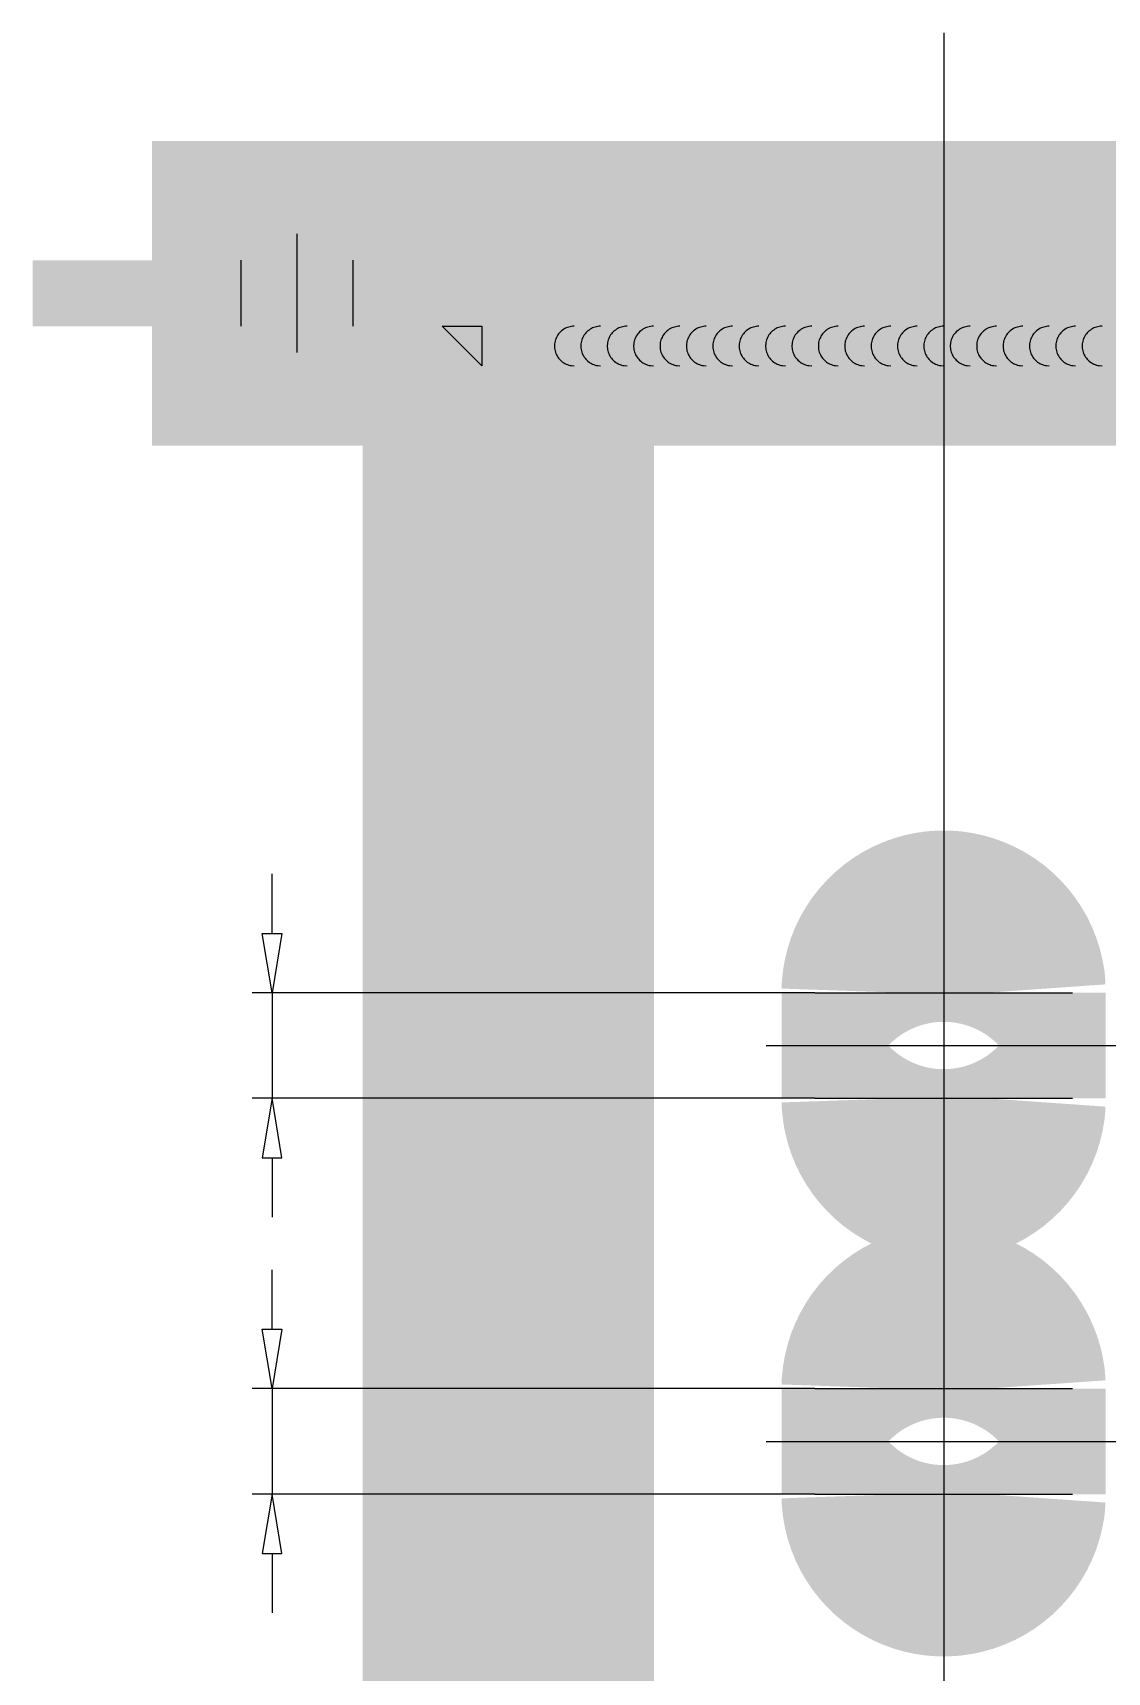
# Model space of a CAD drawing. Extents: x 17.6 to 52.5, y 0.1 to 49.5.
# Drawn here: x 33.67 to 40.04, y 24.3 to 34.03 of the extents above; entities that cross this region are included whole.
import ezdxf

# ---------------------------------------------------------------- set-up
doc = ezdxf.new("R2010")
doc.units = 0
doc.linetypes.add('1', pattern=[50.799999713897705, 31.75, -6.349999904632568, 6.349999904632568, -6.349999904632568])
doc.linetypes.add('2', pattern=[15, 12, -3])
doc.layers.get('0').update_dxf_attribs({"linetype": 'CONTINUOUS'})

msp = doc.modelspace()

# ---------------------------------------------------------------- linework, layer by layer
at = {"color": 1, "linetype": '1'}
for points in [[(39.06933751766201, 34.02716738849131), (39.06933751766201, 2.673953965709586)], [(35.234254183655594, 32.13020155662434), (35.234254183655594, 32.83460461797375)], [(38.304660152020915, 28.334251726016532), (39.834014883301734, 28.334251726016532)], [(38.01603578663753, 28.021183698750463), (40.12263924868739, 28.021183698750463)], [(38.304660152020915, 27.708115671483256), (39.834014883301734, 27.708115671483256)], [(38.304660152020915, 25.986241521516604), (39.834014883301734, 25.986241521516604)], [(38.016035786636394, 25.673173494249966), (40.122639248686255, 25.673173494249966)], [(38.304660152020915, 25.360105466983327), (39.834014883301734, 25.360105466983327)]]:
    msp.add_lwpolyline(points, dxfattribs=at)
at = {"color": 7, "const_width": 1.415000081062317}
for points in [[(34.37331710866465, 32.67807060433984), (43.7653579266655, 32.678070604341826)], [(34.37331710866465, 32.67807060433984), (34.37331710866465, 32.28673557025769)], [(34.76465214274799, 32.67807060433984), (34.76465214274799, 32.28673557025769)], [(34.37331710866465, 32.28673557025809), (43.7653579266655, 32.286735570257974)], [(36.095191258631075, 32.286735570258145), (36.329992279081125, 32.05193454980815)], [(36.3299922790809, 32.28673557025809), (36.329992279078624, 3.327943048091697)], [(36.64306030634634, 32.28673557025809), (36.64306030634634, 3.327943048091697)], [(38.814969745507824, 28.334251726016532), (38.81558937971363, 28.351995525353686), (38.81744524070109, 28.369652878478917), (38.82052829688064, 28.38713776020353), (38.824823526703995, 28.404364985052666), (38.830309993305036, 28.421250628288647), (38.836960993781986, 28.437712416610964), (38.84474409651875, 28.45367016200879), (38.85362142108875, 28.469046106976236), (38.86354967557645, 28.483765349034854), (38.874480492462, 28.497756185949015), (38.88636065254536, 28.51095042362107), (38.899132252888876, 28.52328382393887), (38.912733080024054, 28.534696263388184), (38.92709686186504, 28.545132171570117), (38.942153631584915, 28.554540680483626), (38.95783002618032, 28.562875960410906), (38.974049669008764, 28.570097425180734), (38.99073355232349, 28.576169844130618), (39.00780038249036, 28.58106369665245), (39.02516701850482, 28.584755078890964), (39.042748845197366, 28.587226039629286), (39.06046021058569, 28.58846454296844), (39.0782148247381, 28.58846454296844), (39.09592619012642, 28.587226039629286), (39.11350801681897, 28.584755078890964), (39.13087465283343, 28.58106369665245), (39.147941483000295, 28.576169844130618), (39.16462536631502, 28.570097425180734), (39.18084500914347, 28.562875960410906), (39.19652140373887, 28.554540680483626), (39.21157817345875, 28.545132171570117), (39.22594195529973, 28.534696263388184), (39.23954278243491, 28.52328382393887), (39.25231438277842, 28.51095042362107), (39.26419454286179, 28.497756185949015), (39.275125359747335, 28.483765349034854), (39.28505361423504, 28.469046106976236), (39.29393093880503, 28.45367016200879), (39.3017140415418, 28.437712416610964), (39.30836504201875, 28.421250628288647), (39.31385150861979, 28.404364985052666), (39.31814673844315, 28.38713776020353), (39.321229794622695, 28.369652878478917), (39.32370528981596, 28.334251726016532)], [(38.81496974550896, 27.708115671483256), (38.814969745507824, 28.334251726016532)], [(39.32370528981596, 28.334251726016532), (39.32370528981596, 27.708115671483256)], [(38.814969745507824, 27.708115671483824), (38.81558937971363, 27.690371872146613), (38.81744524070109, 27.672714519021383), (38.82052829688064, 27.655229637296827), (38.824823526703995, 27.638002412447634), (38.830309993305036, 27.62111676921171), (38.836960993781986, 27.604654980889393), (38.84474409651875, 27.588697235491566), (38.85362142108875, 27.57332129052412), (38.86354967557645, 27.558602048465502), (38.874480492462, 27.54461121155134), (38.88636065254536, 27.53141697387923), (38.899132252888876, 27.51908357356149), (38.912733080024054, 27.507671134112172), (38.92709686186504, 27.497235225930183), (38.942153631584915, 27.487826717016674), (38.95783002618032, 27.47949143708945), (38.974049669008764, 27.472269972319623), (38.99073355232349, 27.46619755336974), (39.00780038249036, 27.461303700847907), (39.02516701850482, 27.457612318609392), (39.042748845197366, 27.45514135787107), (39.06046021058569, 27.45390285453186), (39.0782148247381, 27.45390285453186), (39.09592619012642, 27.45514135787107), (39.11350801681897, 27.457612318609392), (39.13087465283343, 27.461303700847907), (39.147941483000295, 27.46619755336974), (39.16462536631502, 27.472269972319623), (39.18084500914347, 27.47949143708945), (39.19652140373887, 27.487826717016674), (39.21157817345875, 27.497235225930183), (39.22594195529973, 27.507671134112172), (39.23954278243491, 27.51908357356149), (39.25231438277842, 27.53141697387923), (39.26419454286179, 27.54461121155134), (39.275125359747335, 27.558602048465502), (39.28505361423504, 27.57332129052412), (39.29393093880503, 27.588697235491566), (39.3017140415418, 27.604654980889393), (39.30836504201875, 27.62111676921171), (39.31385150861979, 27.638002412447634), (39.31814673844315, 27.655229637296827), (39.321229794622695, 27.672714519021383), (39.32370528981596, 27.708115671483824)], [(38.814969745507824, 25.986241521516604), (38.81558937971363, 26.003985320853758), (38.81744524070109, 26.021642673978988), (38.82052829688064, 26.0391275557036), (38.824823526703995, 26.056354780552738), (38.830309993305036, 26.073240423788718), (38.836960993781986, 26.089702212111035), (38.84474409651875, 26.105659957508806), (38.85362142108875, 26.121035902476308), (38.86354967557645, 26.135755144534926), (38.874480492462, 26.149745981449087), (38.88636065254536, 26.16294021912114), (38.899132252888876, 26.17527361943894), (38.912733080024054, 26.186686058888256), (38.92709686186504, 26.19712196707019), (38.942153631584915, 26.206530475983698), (38.95783002618032, 26.214865755910978), (38.974049669008764, 26.222087220680805), (38.99073355232349, 26.22815963963069), (39.00780038249036, 26.23305349215252), (39.02516701850482, 26.236744874391036), (39.042748845197366, 26.239215835129357), (39.06046021058569, 26.24045433846851), (39.0782148247381, 26.24045433846851), (39.09592619012642, 26.239215835129357), (39.11350801681897, 26.236744874391036), (39.13087465283343, 26.23305349215252), (39.147941483000295, 26.22815963963069), (39.16462536631502, 26.222087220680805), (39.18084500914347, 26.214865755910978), (39.19652140373887, 26.206530475983698), (39.21157817345875, 26.19712196707019), (39.22594195529973, 26.186686058888256), (39.23954278243491, 26.17527361943894), (39.25231438277842, 26.16294021912114), (39.26419454286179, 26.149745981449087), (39.275125359747335, 26.135755144534926), (39.28505361423504, 26.121035902476308), (39.29393093880503, 26.105659957508806), (39.3017140415418, 26.089702212111035), (39.30836504201875, 26.073240423788718), (39.31385150861979, 26.056354780552738), (39.31814673844315, 26.0391275557036), (39.321229794622695, 26.021642673978988), (39.32370528981596, 25.986241521516604)], [(38.81496974550896, 25.360105466983327), (38.814969745507824, 25.986241521516604)], [(39.32370528981596, 25.986241521516604), (39.32370528981596, 25.360105466983327)], [(38.814969745507824, 25.360105466983896), (38.81558937971363, 25.342361667646685), (38.81744524070109, 25.324704314521455), (38.82052829688064, 25.3072194327969), (38.824823526703995, 25.289992207947705), (38.830309993305036, 25.27310656471178), (38.836960993781986, 25.256644776389464), (38.84474409651875, 25.240687030991637), (38.85362142108875, 25.225311086024192), (38.86354967557645, 25.210591843965574), (38.874480492462, 25.196601007051413), (38.88636065254536, 25.183406769379303), (38.899132252888876, 25.17107336906156), (38.912733080024054, 25.159660929612244), (38.92709686186504, 25.149225021430254), (38.942153631584915, 25.139816512516745), (38.95783002618032, 25.131481232589522), (38.974049669008764, 25.124259767819694), (38.99073355232349, 25.11818734886981), (39.00780038249036, 25.11329349634798), (39.02516701850482, 25.109602114109464), (39.042748845197366, 25.107131153371085), (39.06046021058569, 25.105892650031933), (39.0782148247381, 25.105892650031933), (39.09592619012642, 25.107131153371085), (39.11350801681897, 25.109602114109464), (39.13087465283343, 25.11329349634798), (39.147941483000295, 25.11818734886981), (39.16462536631502, 25.124259767819694), (39.18084500914347, 25.131481232589522), (39.19652140373887, 25.139816512516745), (39.21157817345875, 25.149225021430254), (39.22594195529973, 25.159660929612244), (39.23954278243491, 25.17107336906156), (39.25231438277842, 25.183406769379303), (39.26419454286179, 25.196601007051413), (39.275125359747335, 25.210591843965574), (39.28505361423504, 25.225311086024192), (39.29393093880503, 25.240687030991637), (39.3017140415418, 25.256644776389464), (39.30836504201875, 25.27310656471178), (39.31385150861979, 25.289992207947705), (39.31814673844315, 25.3072194327969), (39.321229794622695, 25.324704314521455), (39.32370528981596, 25.360105466983896)]]:
    msp.add_lwpolyline(points, dxfattribs=at)
at = {"color": 8, "linetype": '2'}
for points in [[(34.901619404682606, 32.28673557025769), (34.901619404682606, 32.678070604340405)], [(35.566888962624034, 32.28673557025769), (35.5668889626229, 32.678070604340405)], [(36.877861326794346, 32.286735570258145), (36.8696718812605, 32.28644959169941), (36.8615223337988, 32.28559303688593), (36.85345238829768, 32.28417008572683), (36.84550136144435, 32.28218767052681), (36.83770798620776, 32.279655457325646), (36.830110236315704, 32.27658576192698), (36.822745124490666, 32.27299355922844), (36.815648534505726, 32.26889634326932), (36.80885503924742, 32.2643140712496), (36.80239773277344, 32.25926907022847), (36.79630808102843, 32.25378591583228), (36.790615744573415, 32.24789133895308), (36.7853484619568, 32.241614029815196), (36.78053189110278, 32.234984591324746), (36.77618950667966, 32.22803531514569), (36.77234245081718, 32.2208000557427), (36.76900946779483, 32.21331406710385), (36.76620681074178, 32.205613813804575), (36.76394811101318, 32.197736814727705), (36.762244396851656, 32.18972144479778), (36.76110395343403, 32.18160675537564), (36.76053233220205, 32.17343227861642), (36.76053233220205, 32.16523784144994), (36.76110395343403, 32.157063364690714), (36.762244396851656, 32.148948675268514), (36.76394811101318, 32.14093330533865), (36.76620681074178, 32.13305630626178), (36.76900946779483, 32.125356052962445), (36.77234245081718, 32.1178700643236), (36.77618950667966, 32.110634804920664), (36.78053189110278, 32.10368552874155), (36.7853484619568, 32.0970560902511), (36.790615744573415, 32.09077878111327), (36.79630808102843, 32.08488420423407), (36.80239773277344, 32.079401049837884), (36.80885503924742, 32.07435604881675), (36.815648534505726, 32.069773776797035), (36.822745124490666, 32.065676560837915), (36.830110236315704, 32.06208435813937), (36.83770798620776, 32.05901466274071), (36.84550136144435, 32.056482449539544), (36.85345238829768, 32.054500034339526), (36.8615223337988, 32.053077083180426), (36.877861326794346, 32.05193454980815)], [(37.034395340427864, 32.286735570258145), (37.02620589489379, 32.28644959169941), (37.01805634743209, 32.28559303688593), (37.00998640193097, 32.28417008572683), (37.00203537507764, 32.28218767052681), (36.99424199984105, 32.279655457325646), (36.98664424994922, 32.27658576192698), (36.97927913812396, 32.27299355922844), (36.97218254813902, 32.26889634326932), (36.96538905288094, 32.2643140712496), (36.95893174640673, 32.25926907022847), (36.95284209466172, 32.25378591583228), (36.947149758206706, 32.24789133895308), (36.94188247559009, 32.241614029815196), (36.93706590473607, 32.234984591324746), (36.93272352031295, 32.22803531514569), (36.92887646445047, 32.2208000557427), (36.92554348142812, 32.21331406710385), (36.92274082437507, 32.205613813804575), (36.920482124646696, 32.197736814727705), (36.91877841048495, 32.18972144479778), (36.91763796706732, 32.18160675537564), (36.91706634583534, 32.17343227861642), (36.91706634583534, 32.16523784144994), (36.91763796706732, 32.157063364690714), (36.91877841048495, 32.148948675268514), (36.920482124646696, 32.14093330533865), (36.92274082437507, 32.13305630626178), (36.92554348142812, 32.125356052962445), (36.92887646445047, 32.1178700643236), (36.93272352031295, 32.110634804920664), (36.93706590473607, 32.10368552874155), (36.94188247559009, 32.0970560902511), (36.947149758206706, 32.09077878111327), (36.95284209466172, 32.08488420423407), (36.95893174640673, 32.079401049837884), (36.96538905288094, 32.07435604881675), (36.97218254813902, 32.069773776797035), (36.97927913812396, 32.065676560837915), (36.98664424994922, 32.06208435813937), (36.99424199984105, 32.05901466274071), (37.00203537507764, 32.056482449539544), (37.00998640193097, 32.054500034339526), (37.01805634743209, 32.053077083180426), (37.034395340427864, 32.05193454980815)], [(37.190929354061154, 32.286735570258145), (37.18273990852708, 32.28644959169941), (37.174590361065384, 32.28559303688593), (37.16652041556449, 32.28417008572683), (37.15856938871093, 32.28218767052681), (37.15077601347434, 32.279655457325646), (37.14317826358251, 32.27658576192698), (37.135813151757475, 32.27299355922844), (37.12871656177231, 32.26889634326932), (37.12192306651423, 32.2643140712496), (37.115465760040024, 32.25926907022847), (37.10937610829524, 32.25378591583228), (37.10368377184, 32.24789133895308), (37.09841648922338, 32.241614029815196), (37.093599918369364, 32.234984591324746), (37.089257533946466, 32.22803531514569), (37.08541047808376, 32.2208000557427), (37.08207749506141, 32.21331406710385), (37.07927483800836, 32.205613813804575), (37.07701613827999, 32.197736814727705), (37.07531242411824, 32.18972144479778), (37.07417198070061, 32.18160675537564), (37.07360035946863, 32.17343227861642), (37.07360035946863, 32.16523784144994), (37.07417198070061, 32.157063364690714), (37.07531242411824, 32.148948675268514), (37.07701613827999, 32.14093330533865), (37.07927483800836, 32.13305630626178), (37.08207749506141, 32.125356052962445), (37.08541047808376, 32.1178700643236), (37.089257533946466, 32.110634804920664), (37.093599918369364, 32.10368552874155), (37.09841648922338, 32.0970560902511), (37.10368377184, 32.09077878111327), (37.10937610829524, 32.08488420423407), (37.115465760040024, 32.079401049837884), (37.12192306651423, 32.07435604881675), (37.12871656177231, 32.069773776797035), (37.135813151757475, 32.065676560837915), (37.14317826358251, 32.06208435813937), (37.15077601347434, 32.05901466274071), (37.15856938871093, 32.056482449539544), (37.16652041556449, 32.054500034339526), (37.174590361065384, 32.053077083180426), (37.190929354061154, 32.05193454980815)], [(37.347463367694445, 32.286735570258145), (37.3392739221606, 32.28644959169941), (37.3311243746989, 32.28559303688593), (37.32305442919778, 32.28417008572683), (37.31510340234422, 32.28218767052681), (37.30731002710763, 32.279655457325646), (37.299712277215804, 32.27658576192698), (37.292347165390765, 32.27299355922844), (37.2852505754056, 32.26889634326932), (37.27845708014752, 32.2643140712496), (37.271999773673315, 32.25926907022847), (37.26591012192853, 32.25378591583228), (37.26021778547329, 32.24789133895308), (37.25495050285667, 32.241614029815196), (37.25013393200288, 32.234984591324746), (37.245791547579756, 32.22803531514569), (37.24194449171705, 32.2208000557427), (37.23861150869493, 32.21331406710385), (37.23580885164188, 32.205613813804575), (37.23355015191328, 32.197736814727705), (37.231846437751756, 32.18972144479778), (37.2307059943339, 32.18160675537564), (37.23013437310192, 32.17343227861642), (37.23013437310192, 32.16523784144994), (37.2307059943339, 32.157063364690714), (37.231846437751756, 32.148948675268514), (37.23355015191328, 32.14093330533865), (37.23580885164188, 32.13305630626178), (37.23861150869493, 32.125356052962445), (37.24194449171705, 32.1178700643236), (37.245791547579756, 32.110634804920664), (37.25013393200288, 32.10368552874155), (37.25495050285667, 32.0970560902511), (37.26021778547329, 32.09077878111327), (37.26591012192853, 32.08488420423407), (37.271999773673315, 32.079401049837884), (37.27845708014752, 32.07435604881675), (37.2852505754056, 32.069773776797035), (37.292347165390765, 32.065676560837915), (37.299712277215804, 32.06208435813937), (37.30731002710763, 32.05901466274071), (37.31510340234422, 32.056482449539544), (37.32305442919778, 32.054500034339526), (37.3311243746989, 32.053077083180426), (37.347463367694445, 32.05193454980815)], [(37.503997381327736, 32.286735570258145), (37.49580793579389, 32.28644959169941), (37.48765838833219, 32.28559303688593), (37.47958844283107, 32.28417008572683), (37.47163741597751, 32.28218767052681), (37.46384404074092, 32.279655457325646), (37.456246290849094, 32.27658576192698), (37.448881179024056, 32.27299355922844), (37.441784589039116, 32.26889634326932), (37.43499109378081, 32.2643140712496), (37.428533787306606, 32.25926907022847), (37.42244413556182, 32.25378591583228), (37.416751799106805, 32.24789133895308), (37.41148451648996, 32.241614029815196), (37.40666794563617, 32.234984591324746), (37.40232556121305, 32.22803531514569), (37.39847850535034, 32.2208000557427), (37.39514552232822, 32.21331406710385), (37.39234286527517, 32.205613813804575), (37.39008416554657, 32.197736814727705), (37.388380451385046, 32.18972144479778), (37.38724000796719, 32.18160675537564), (37.38666838673521, 32.17343227861642), (37.38666838673521, 32.16523784144994), (37.38724000796719, 32.157063364690714), (37.388380451385046, 32.148948675268514), (37.39008416554657, 32.14093330533865), (37.39234286527517, 32.13305630626178), (37.39514552232822, 32.125356052962445), (37.39847850535034, 32.1178700643236), (37.40232556121305, 32.110634804920664), (37.40666794563617, 32.10368552874155), (37.41148451648996, 32.0970560902511), (37.416751799106805, 32.09077878111327), (37.42244413556182, 32.08488420423407), (37.428533787306606, 32.079401049837884), (37.43499109378081, 32.07435604881675), (37.441784589039116, 32.069773776797035), (37.448881179024056, 32.065676560837915), (37.456246290849094, 32.06208435813937), (37.46384404074092, 32.05901466274071), (37.47163741597751, 32.056482449539544), (37.47958844283107, 32.054500034339526), (37.48765838833219, 32.053077083180426), (37.503997381327736, 32.05193454980815)], [(37.660531394961026, 32.286735570258145), (37.65234194942718, 32.28644959169941), (37.64419240196548, 32.28559303688593), (37.63612245646436, 32.28417008572683), (37.62817142961103, 32.28218767052681), (37.62037805437444, 32.279655457325646), (37.612780304482385, 32.27658576192698), (37.60541519265735, 32.27299355922844), (37.59831860267241, 32.26889634326932), (37.5915251074141, 32.2643140712496), (37.585067800939896, 32.25926907022847), (37.57897814919511, 32.25378591583228), (37.573285812740096, 32.24789133895308), (37.56801853012348, 32.241614029815196), (37.56320195926946, 32.234984591324746), (37.55885957484634, 32.22803531514569), (37.55501251898363, 32.2208000557427), (37.55167953596151, 32.21331406710385), (37.54887687890846, 32.205613813804575), (37.54661817917986, 32.197736814727705), (37.54491446501834, 32.18972144479778), (37.54377402160071, 32.18160675537564), (37.54320240036873, 32.17343227861642), (37.54320240036873, 32.16523784144994), (37.54377402160071, 32.157063364690714), (37.54491446501834, 32.148948675268514), (37.54661817917986, 32.14093330533865), (37.54887687890846, 32.13305630626178), (37.55167953596151, 32.125356052962445), (37.55501251898363, 32.1178700643236), (37.55885957484634, 32.110634804920664), (37.56320195926946, 32.10368552874155), (37.56801853012348, 32.0970560902511), (37.573285812740096, 32.09077878111327), (37.57897814919511, 32.08488420423407), (37.585067800939896, 32.079401049837884), (37.5915251074141, 32.07435604881675), (37.59831860267241, 32.069773776797035), (37.60541519265735, 32.065676560837915), (37.612780304482385, 32.06208435813937), (37.62037805437444, 32.05901466274071), (37.62817142961103, 32.056482449539544), (37.63612245646436, 32.054500034339526), (37.64419240196548, 32.053077083180426), (37.660531394961026, 32.05193454980815)], [(37.81706540859432, 32.286735570258145), (37.80887596306047, 32.28644959169941), (37.800726415598774, 32.28559303688593), (37.792656470097654, 32.28417008572683), (37.78470544324432, 32.28218767052681), (37.77691206800773, 32.279655457325646), (37.769314318115676, 32.27658576192698), (37.76194920629064, 32.27299355922844), (37.7548526163057, 32.26889634326932), (37.74805912104739, 32.2643140712496), (37.741601814573414, 32.25926907022847), (37.7355121628284, 32.25378591583228), (37.72981982637339, 32.24789133895308), (37.72455254375677, 32.241614029815196), (37.719735972902754, 32.234984591324746), (37.71539358847963, 32.22803531514569), (37.71154653261715, 32.2208000557427), (37.7082135495948, 32.21331406710385), (37.70541089254175, 32.205613813804575), (37.70315219281315, 32.197736814727705), (37.70144847865163, 32.18972144479778), (37.700308035234, 32.18160675537564), (37.69973641400202, 32.17343227861642), (37.69973641400202, 32.16523784144994), (37.700308035234, 32.157063364690714), (37.70144847865163, 32.148948675268514), (37.70315219281315, 32.14093330533865), (37.70541089254175, 32.13305630626178), (37.7082135495948, 32.125356052962445), (37.71154653261715, 32.1178700643236), (37.71539358847963, 32.110634804920664), (37.719735972902754, 32.10368552874155), (37.72455254375677, 32.0970560902511), (37.72981982637339, 32.09077878111327), (37.7355121628284, 32.08488420423407), (37.741601814573414, 32.079401049837884), (37.74805912104739, 32.07435604881675), (37.7548526163057, 32.069773776797035), (37.76194920629064, 32.065676560837915), (37.769314318115676, 32.06208435813937), (37.77691206800773, 32.05901466274071), (37.78470544324432, 32.056482449539544), (37.792656470097654, 32.054500034339526), (37.800726415598774, 32.053077083180426), (37.81706540859432, 32.05193454980815)], [(37.973599422227835, 32.286735570258145), (37.96540997669376, 32.28644959169941), (37.957260429232065, 32.28559303688593), (37.949190483730945, 32.28417008572683), (37.94123945687761, 32.28218767052681), (37.93344608164102, 32.279655457325646), (37.925848331749194, 32.27658576192698), (37.91848321992393, 32.27299355922844), (37.91138662993899, 32.26889634326932), (37.90459313468091, 32.2643140712496), (37.898135828206705, 32.25926907022847), (37.89204617646169, 32.25378591583228), (37.88635384000668, 32.24789133895308), (37.88108655739006, 32.241614029815196), (37.876269986536045, 32.234984591324746), (37.87192760211292, 32.22803531514569), (37.86808054625044, 32.2208000557427), (37.86474756322809, 32.21331406710385), (37.86194490617504, 32.205613813804575), (37.85968620644667, 32.197736814727705), (37.85798249228492, 32.18972144479778), (37.85684204886729, 32.18160675537564), (37.85627042763531, 32.17343227861642), (37.85627042763531, 32.16523784144994), (37.85684204886729, 32.157063364690714), (37.85798249228492, 32.148948675268514), (37.85968620644667, 32.14093330533865), (37.86194490617504, 32.13305630626178), (37.86474756322809, 32.125356052962445), (37.86808054625044, 32.1178700643236), (37.87192760211292, 32.110634804920664), (37.876269986536045, 32.10368552874155), (37.88108655739006, 32.0970560902511), (37.88635384000668, 32.09077878111327), (37.89204617646169, 32.08488420423407), (37.898135828206705, 32.079401049837884), (37.90459313468091, 32.07435604881675), (37.91138662993899, 32.069773776797035), (37.91848321992393, 32.065676560837915), (37.925848331749194, 32.06208435813937), (37.93344608164102, 32.05901466274071), (37.94123945687761, 32.056482449539544), (37.949190483730945, 32.054500034339526), (37.957260429232065, 32.053077083180426), (37.973599422227835, 32.05193454980815)], [(38.130133435861126, 32.286735570258145), (38.121943990327054, 32.28644959169941), (38.113794442865355, 32.28559303688593), (38.10572449736446, 32.28417008572683), (38.0977734705109, 32.28218767052681), (38.08998009527431, 32.279655457325646), (38.082382345382484, 32.27658576192698), (38.075017233557446, 32.27299355922844), (38.06792064357228, 32.26889634326932), (38.0611271483142, 32.2643140712496), (38.054669841839996, 32.25926907022847), (38.04858019009521, 32.25378591583228), (38.04288785363997, 32.24789133895308), (38.03762057102335, 32.241614029815196), (38.032804000169335, 32.234984591324746), (38.02846161574644, 32.22803531514569), (38.02461455988373, 32.2208000557427), (38.021281576861384, 32.21331406710385), (38.01847891980833, 32.205613813804575), (38.01622022007996, 32.197736814727705), (38.01451650591821, 32.18972144479778), (38.01337606250058, 32.18160675537564), (38.0128044412686, 32.17343227861642), (38.0128044412686, 32.16523784144994), (38.01337606250058, 32.157063364690714), (38.01451650591821, 32.148948675268514), (38.01622022007996, 32.14093330533865), (38.01847891980833, 32.13305630626178), (38.021281576861384, 32.125356052962445), (38.02461455988373, 32.1178700643236), (38.02846161574644, 32.110634804920664), (38.032804000169335, 32.10368552874155), (38.03762057102335, 32.0970560902511), (38.04288785363997, 32.09077878111327), (38.04858019009521, 32.08488420423407), (38.054669841839996, 32.079401049837884), (38.0611271483142, 32.07435604881675), (38.06792064357228, 32.069773776797035), (38.075017233557446, 32.065676560837915), (38.082382345382484, 32.06208435813937), (38.08998009527431, 32.05901466274071), (38.0977734705109, 32.056482449539544), (38.10572449736446, 32.054500034339526), (38.113794442865355, 32.053077083180426), (38.130133435861126, 32.05193454980815)], [(38.286667449494416, 32.286735570258145), (38.27847800396057, 32.28644959169941), (38.27032845649887, 32.28559303688593), (38.26225851099775, 32.28417008572683), (38.25430748414419, 32.28218767052681), (38.246514108907604, 32.279655457325646), (38.238916359015775, 32.27658576192698), (38.23155124719074, 32.27299355922844), (38.22445465720557, 32.26889634326932), (38.21766116194749, 32.2643140712496), (38.211203855473286, 32.25926907022847), (38.2051142037285, 32.25378591583228), (38.19942186727326, 32.24789133895308), (38.194154584656644, 32.241614029815196), (38.18933801380285, 32.234984591324746), (38.18499562937973, 32.22803531514569), (38.18114857351702, 32.2208000557427), (38.1778155904949, 32.21331406710385), (38.17501293344185, 32.205613813804575), (38.17275423371325, 32.197736814727705), (38.17105051955173, 32.18972144479778), (38.169910076133874, 32.18160675537564), (38.16933845490189, 32.17343227861642), (38.16933845490189, 32.16523784144994), (38.169910076133874, 32.157063364690714), (38.17105051955173, 32.148948675268514), (38.17275423371325, 32.14093330533865), (38.17501293344185, 32.13305630626178), (38.1778155904949, 32.125356052962445), (38.18114857351702, 32.1178700643236), (38.18499562937973, 32.110634804920664), (38.18933801380285, 32.10368552874155), (38.194154584656644, 32.0970560902511), (38.19942186727326, 32.09077878111327), (38.2051142037285, 32.08488420423407), (38.211203855473286, 32.079401049837884), (38.21766116194749, 32.07435604881675), (38.22445465720557, 32.069773776797035), (38.23155124719074, 32.065676560837915), (38.238916359015775, 32.06208435813937), (38.246514108907604, 32.05901466274071), (38.25430748414419, 32.056482449539544), (38.26225851099775, 32.054500034339526), (38.27032845649887, 32.053077083180426), (38.286667449494416, 32.05193454980815)], [(38.44320146312771, 32.286735570258145), (38.43501201759386, 32.28644959169941), (38.426862470132164, 32.28559303688593), (38.418792524631044, 32.28417008572683), (38.41084149777748, 32.28218767052681), (38.403048122540895, 32.279655457325646), (38.395450372649066, 32.27658576192698), (38.38808526082403, 32.27299355922844), (38.38098867083909, 32.26889634326932), (38.37419517558078, 32.2643140712496), (38.36773786910658, 32.25926907022847), (38.36164821736179, 32.25378591583228), (38.35595588090678, 32.24789133895308), (38.350688598289935, 32.241614029815196), (38.345872027436144, 32.234984591324746), (38.34152964301302, 32.22803531514569), (38.33768258715031, 32.2208000557427), (38.33434960412819, 32.21331406710385), (38.33154694707514, 32.205613813804575), (38.32928824734654, 32.197736814727705), (38.32758453318502, 32.18972144479778), (38.326444089767165, 32.18160675537564), (38.32587246853518, 32.17343227861642), (38.32587246853518, 32.16523784144994), (38.326444089767165, 32.157063364690714), (38.32758453318502, 32.148948675268514), (38.32928824734654, 32.14093330533865), (38.33154694707514, 32.13305630626178), (38.33434960412819, 32.125356052962445), (38.33768258715031, 32.1178700643236), (38.34152964301302, 32.110634804920664), (38.345872027436144, 32.10368552874155), (38.350688598289935, 32.0970560902511), (38.35595588090678, 32.09077878111327), (38.36164821736179, 32.08488420423407), (38.36773786910658, 32.079401049837884), (38.37419517558078, 32.07435604881675), (38.38098867083909, 32.069773776797035), (38.38808526082403, 32.065676560837915), (38.395450372649066, 32.06208435813937), (38.403048122540895, 32.05901466274071), (38.41084149777748, 32.056482449539544), (38.418792524631044, 32.054500034339526), (38.426862470132164, 32.053077083180426), (38.44320146312771, 32.05193454980815)], [(38.599735476761, 32.286735570258145), (38.59154603122715, 32.28644959169941), (38.583396483765455, 32.28559303688593), (38.575326538264335, 32.28417008572683), (38.567375511411, 32.28218767052681), (38.55958213617441, 32.279655457325646), (38.551984386282356, 32.27658576192698), (38.54461927445732, 32.27299355922844), (38.53752268447238, 32.26889634326932), (38.53072918921407, 32.2643140712496), (38.52427188273987, 32.25926907022847), (38.51818223099508, 32.25378591583228), (38.51248989454007, 32.24789133895308), (38.50722261192345, 32.241614029815196), (38.502406041069435, 32.234984591324746), (38.49806365664631, 32.22803531514569), (38.4942166007836, 32.2208000557427), (38.49088361776148, 32.21331406710385), (38.48808096070843, 32.205613813804575), (38.48582226097983, 32.197736814727705), (38.48411854681831, 32.18972144479778), (38.48297810340068, 32.18160675537564), (38.4824064821687, 32.17343227861642), (38.4824064821687, 32.16523784144994), (38.48297810340068, 32.157063364690714), (38.48411854681831, 32.148948675268514), (38.48582226097983, 32.14093330533865), (38.48808096070843, 32.13305630626178), (38.49088361776148, 32.125356052962445), (38.4942166007836, 32.1178700643236), (38.49806365664631, 32.110634804920664), (38.502406041069435, 32.10368552874155), (38.50722261192345, 32.0970560902511), (38.51248989454007, 32.09077878111327), (38.51818223099508, 32.08488420423407), (38.52427188273987, 32.079401049837884), (38.53072918921407, 32.07435604881675), (38.53752268447238, 32.069773776797035), (38.54461927445732, 32.065676560837915), (38.551984386282356, 32.06208435813937), (38.55958213617441, 32.05901466274071), (38.567375511411, 32.056482449539544), (38.575326538264335, 32.054500034339526), (38.583396483765455, 32.053077083180426), (38.599735476761, 32.05193454980815)], [(38.75626949039429, 32.286735570258145), (38.748080044860444, 32.28644959169941), (38.739930497398746, 32.28559303688593), (38.731860551897626, 32.28417008572683), (38.72390952504429, 32.28218767052681), (38.7161161498077, 32.279655457325646), (38.708518399915874, 32.27658576192698), (38.70115328809061, 32.27299355922844), (38.69405669810567, 32.26889634326932), (38.68726320284736, 32.2643140712496), (38.680805896373386, 32.25926907022847), (38.67471624462837, 32.25378591583228), (38.66902390817336, 32.24789133895308), (38.66375662555674, 32.241614029815196), (38.658940054702725, 32.234984591324746), (38.6545976702796, 32.22803531514569), (38.65075061441712, 32.2208000557427), (38.647417631394774, 32.21331406710385), (38.64461497434172, 32.205613813804575), (38.64235627461312, 32.197736814727705), (38.6406525604516, 32.18972144479778), (38.63951211703397, 32.18160675537564), (38.63894049580199, 32.17343227861642), (38.63894049580199, 32.16523784144994), (38.63951211703397, 32.157063364690714), (38.6406525604516, 32.148948675268514), (38.64235627461312, 32.14093330533865), (38.64461497434172, 32.13305630626178), (38.647417631394774, 32.125356052962445), (38.65075061441712, 32.1178700643236), (38.6545976702796, 32.110634804920664), (38.658940054702725, 32.10368552874155), (38.66375662555674, 32.0970560902511), (38.66902390817336, 32.09077878111327), (38.67471624462837, 32.08488420423407), (38.680805896373386, 32.079401049837884), (38.68726320284736, 32.07435604881675), (38.69405669810567, 32.069773776797035), (38.70115328809061, 32.065676560837915), (38.708518399915874, 32.06208435813937), (38.7161161498077, 32.05901466274071), (38.72390952504429, 32.056482449539544), (38.731860551897626, 32.054500034339526), (38.739930497398746, 32.053077083180426), (38.75626949039429, 32.05193454980815)], [(38.912803504027806, 32.286735570258145), (38.904614058493735, 32.28644959169941), (38.896464511032036, 32.28559303688593), (38.888394565530916, 32.28417008572683), (38.88044353867758, 32.28218767052681), (38.872650163440994, 32.279655457325646), (38.865052413549165, 32.27658576192698), (38.8576873017239, 32.27299355922844), (38.85059071173896, 32.26889634326932), (38.84379721648088, 32.2643140712496), (38.837339910006676, 32.25926907022847), (38.83125025826166, 32.25378591583228), (38.82555792180665, 32.24789133895308), (38.820290639190034, 32.241614029815196), (38.815474068336016, 32.234984591324746), (38.81113168391289, 32.22803531514569), (38.80728462805041, 32.2208000557427), (38.803951645028064, 32.21331406710385), (38.80114898797501, 32.205613813804575), (38.79889028824664, 32.197736814727705), (38.79718657408489, 32.18972144479778), (38.796046130667264, 32.18160675537564), (38.79547450943528, 32.17343227861642), (38.79547450943528, 32.16523784144994), (38.796046130667264, 32.157063364690714), (38.79718657408489, 32.148948675268514), (38.79889028824664, 32.14093330533865), (38.80114898797501, 32.13305630626178), (38.803951645028064, 32.125356052962445), (38.80728462805041, 32.1178700643236), (38.81113168391289, 32.110634804920664), (38.815474068336016, 32.10368552874155), (38.820290639190034, 32.0970560902511), (38.82555792180665, 32.09077878111327), (38.83125025826166, 32.08488420423407), (38.837339910006676, 32.079401049837884), (38.84379721648088, 32.07435604881675), (38.85059071173896, 32.069773776797035), (38.8576873017239, 32.065676560837915), (38.865052413549165, 32.06208435813937), (38.872650163440994, 32.05901466274071), (38.88044353867758, 32.056482449539544), (38.888394565530916, 32.054500034339526), (38.896464511032036, 32.053077083180426), (38.912803504027806, 32.05193454980815)], [(39.0693375176611, 32.286735570258145), (39.061148072127025, 32.28644959169941), (39.05299852466533, 32.28559303688593), (39.044928579164434, 32.28417008572683), (39.03697755231087, 32.28218767052681), (39.029184177074285, 32.279655457325646), (39.021586427182456, 32.27658576192698), (39.01422131535742, 32.27299355922844), (39.00712472537225, 32.26889634326932), (39.00033123011417, 32.2643140712496), (38.99387392363997, 32.25926907022847), (38.98778427189518, 32.25378591583228), (38.98209193543994, 32.24789133895308), (38.976824652823325, 32.241614029815196), (38.97200808196931, 32.234984591324746), (38.96766569754641, 32.22803531514569), (38.9638186416837, 32.2208000557427), (38.960485658661355, 32.21331406710385), (38.9576830016083, 32.205613813804575), (38.95542430187993, 32.197736814727705), (38.95372058771818, 32.18972144479778), (38.952580144300555, 32.18160675537564), (38.95200852306857, 32.17343227861642), (38.95200852306857, 32.16523784144994), (38.952580144300555, 32.157063364690714), (38.95372058771818, 32.148948675268514), (38.95542430187993, 32.14093330533865), (38.9576830016083, 32.13305630626178), (38.960485658661355, 32.125356052962445), (38.9638186416837, 32.1178700643236), (38.96766569754641, 32.110634804920664), (38.97200808196931, 32.10368552874155), (38.976824652823325, 32.0970560902511), (38.98209193543994, 32.09077878111327), (38.98778427189518, 32.08488420423407), (38.99387392363997, 32.079401049837884), (39.00033123011417, 32.07435604881675), (39.00712472537225, 32.069773776797035), (39.01422131535742, 32.065676560837915), (39.021586427182456, 32.06208435813937), (39.029184177074285, 32.05901466274071), (39.03697755231087, 32.056482449539544), (39.044928579164434, 32.054500034339526), (39.05299852466533, 32.053077083180426), (39.0693375176611, 32.05193454980815)], [(39.22587153129439, 32.286735570258145), (39.21768208576054, 32.28644959169941), (39.209532538298845, 32.28559303688593), (39.201462592797725, 32.28417008572683), (39.19351156594416, 32.28218767052681), (39.185718190707576, 32.279655457325646), (39.178120440815746, 32.27658576192698), (39.17075532899071, 32.27299355922844), (39.16365873900554, 32.26889634326932), (39.15686524374746, 32.2643140712496), (39.15040793727326, 32.25926907022847), (39.14431828552847, 32.25378591583228), (39.13862594907323, 32.24789133895308), (39.133358666456616, 32.241614029815196), (39.128542095602825, 32.234984591324746), (39.1241997111797, 32.22803531514569), (39.12035265531699, 32.2208000557427), (39.11701967229487, 32.21331406710385), (39.11421701524182, 32.205613813804575), (39.11195831551322, 32.197736814727705), (39.1102546013517, 32.18972144479778), (39.109114157933845, 32.18160675537564), (39.10854253670186, 32.17343227861642), (39.10854253670186, 32.16523784144994), (39.109114157933845, 32.157063364690714), (39.1102546013517, 32.148948675268514), (39.11195831551322, 32.14093330533865), (39.11421701524182, 32.13305630626178), (39.11701967229487, 32.125356052962445), (39.12035265531699, 32.1178700643236), (39.1241997111797, 32.110634804920664), (39.128542095602825, 32.10368552874155), (39.133358666456616, 32.0970560902511), (39.13862594907323, 32.09077878111327), (39.14431828552847, 32.08488420423407), (39.15040793727326, 32.079401049837884), (39.15686524374746, 32.07435604881675), (39.16365873900554, 32.069773776797035), (39.17075532899071, 32.065676560837915), (39.178120440815746, 32.06208435813937), (39.185718190707576, 32.05901466274071), (39.19351156594416, 32.056482449539544), (39.201462592797725, 32.054500034339526), (39.209532538298845, 32.053077083180426), (39.22587153129439, 32.05193454980815)], [(39.38240554492768, 32.286735570258145), (39.374216099393834, 32.28644959169941), (39.366066551932136, 32.28559303688593), (39.357996606431016, 32.28417008572683), (39.350045579577454, 32.28218767052681), (39.342252204340866, 32.279655457325646), (39.33465445444904, 32.27658576192698), (39.327289342624, 32.27299355922844), (39.32019275263906, 32.26889634326932), (39.31339925738075, 32.2643140712496), (39.30694195090655, 32.25926907022847), (39.30085229916176, 32.25378591583228), (39.29515996270675, 32.24789133895308), (39.289892680089906, 32.241614029815196), (39.285076109236115, 32.234984591324746), (39.28073372481299, 32.22803531514569), (39.27688666895028, 32.2208000557427), (39.273553685928164, 32.21331406710385), (39.27075102887511, 32.205613813804575), (39.26849232914651, 32.197736814727705), (39.26678861498499, 32.18972144479778), (39.265648171567136, 32.18160675537564), (39.26507655033515, 32.17343227861642), (39.26507655033515, 32.16523784144994), (39.265648171567136, 32.157063364690714), (39.26678861498499, 32.148948675268514), (39.26849232914651, 32.14093330533865), (39.27075102887511, 32.13305630626178), (39.273553685928164, 32.125356052962445), (39.27688666895028, 32.1178700643236), (39.28073372481299, 32.110634804920664), (39.285076109236115, 32.10368552874155), (39.289892680089906, 32.0970560902511), (39.29515996270675, 32.09077878111327), (39.30085229916176, 32.08488420423407), (39.30694195090655, 32.079401049837884), (39.31339925738075, 32.07435604881675), (39.32019275263906, 32.069773776797035), (39.327289342624, 32.065676560837915), (39.33465445444904, 32.06208435813937), (39.342252204340866, 32.05901466274071), (39.350045579577454, 32.056482449539544), (39.357996606431016, 32.054500034339526), (39.366066551932136, 32.053077083180426), (39.38240554492768, 32.05193454980815)], [(39.53893955856097, 32.286735570258145), (39.530750113027125, 32.28644959169941), (39.522600565565426, 32.28559303688593), (39.514530620064306, 32.28417008572683), (39.50657959321097, 32.28218767052681), (39.498786217974384, 32.279655457325646), (39.49118846808233, 32.27658576192698), (39.48382335625729, 32.27299355922844), (39.47672676627235, 32.26889634326932), (39.46993327101404, 32.2643140712496), (39.46347596453984, 32.25926907022847), (39.45738631279505, 32.25378591583228), (39.45169397634004, 32.24789133895308), (39.446426693723424, 32.241614029815196), (39.441610122869406, 32.234984591324746), (39.43726773844628, 32.22803531514569), (39.433420682583574, 32.2208000557427), (39.430087699561454, 32.21331406710385), (39.4272850425084, 32.205613813804575), (39.4250263427798, 32.197736814727705), (39.42332262861828, 32.18972144479778), (39.422182185200654, 32.18160675537564), (39.42161056396867, 32.17343227861642), (39.42161056396867, 32.16523784144994), (39.422182185200654, 32.157063364690714), (39.42332262861828, 32.148948675268514), (39.4250263427798, 32.14093330533865), (39.4272850425084, 32.13305630626178), (39.430087699561454, 32.125356052962445), (39.433420682583574, 32.1178700643236), (39.43726773844628, 32.110634804920664), (39.441610122869406, 32.10368552874155), (39.446426693723424, 32.0970560902511), (39.45169397634004, 32.09077878111327), (39.45738631279505, 32.08488420423407), (39.46347596453984, 32.079401049837884), (39.46993327101404, 32.07435604881675), (39.47672676627235, 32.069773776797035), (39.48382335625729, 32.065676560837915), (39.49118846808233, 32.06208435813937), (39.498786217974384, 32.05901466274071), (39.50657959321097, 32.056482449539544), (39.514530620064306, 32.054500034339526), (39.522600565565426, 32.053077083180426), (39.53893955856097, 32.05193454980815)], [(39.69547357219426, 32.286735570258145), (39.687284126660415, 32.28644959169941), (39.67913457919872, 32.28559303688593), (39.6710646336976, 32.28417008572683), (39.66311360684426, 32.28218767052681), (39.655320231607675, 32.279655457325646), (39.647722481715846, 32.27658576192698), (39.64035736989058, 32.27299355922844), (39.63326077990564, 32.26889634326932), (39.62646728464733, 32.2643140712496), (39.62000997817336, 32.25926907022847), (39.61392032642834, 32.25378591583228), (39.60822798997333, 32.24789133895308), (39.602960707356715, 32.241614029815196), (39.5981441365027, 32.234984591324746), (39.59380175207957, 32.22803531514569), (39.58995469621709, 32.2208000557427), (39.586621713194745, 32.21331406710385), (39.58381905614169, 32.205613813804575), (39.58156035641309, 32.197736814727705), (39.57985664225157, 32.18972144479778), (39.578716198833945, 32.18160675537564), (39.57814457760196, 32.17343227861642), (39.57814457760196, 32.16523784144994), (39.578716198833945, 32.157063364690714), (39.57985664225157, 32.148948675268514), (39.58156035641309, 32.14093330533865), (39.58381905614169, 32.13305630626178), (39.586621713194745, 32.125356052962445), (39.58995469621709, 32.1178700643236), (39.59380175207957, 32.110634804920664), (39.5981441365027, 32.10368552874155), (39.602960707356715, 32.0970560902511), (39.60822798997333, 32.09077878111327), (39.61392032642834, 32.08488420423407), (39.62000997817336, 32.079401049837884), (39.62646728464733, 32.07435604881675), (39.63326077990564, 32.069773776797035), (39.64035736989058, 32.065676560837915), (39.647722481715846, 32.06208435813937), (39.655320231607675, 32.05901466274071), (39.66311360684426, 32.056482449539544), (39.6710646336976, 32.054500034339526), (39.67913457919872, 32.053077083180426), (39.69547357219426, 32.05193454980815)], [(39.85200758582778, 32.286735570258145), (39.843818140293706, 32.28644959169941), (39.83566859283201, 32.28559303688593), (39.82759864733089, 32.28417008572683), (39.819647620477554, 32.28218767052681), (39.811854245240966, 32.279655457325646), (39.80425649534914, 32.27658576192698), (39.79689138352387, 32.27299355922844), (39.78979479353893, 32.26889634326932), (39.78300129828085, 32.2643140712496), (39.77654399180665, 32.25926907022847), (39.77045434006163, 32.25378591583228), (39.76476200360662, 32.24789133895308), (39.759494720990006, 32.241614029815196), (39.75467815013599, 32.234984591324746), (39.75033576571286, 32.22803531514569), (39.74648870985038, 32.2208000557427), (39.743155726828036, 32.21331406710385), (39.74035306977498, 32.205613813804575), (39.73809437004661, 32.197736814727705), (39.73639065588486, 32.18972144479778), (39.735250212467236, 32.18160675537564), (39.73467859123525, 32.17343227861642), (39.73467859123525, 32.16523784144994), (39.735250212467236, 32.157063364690714), (39.73639065588486, 32.148948675268514), (39.73809437004661, 32.14093330533865), (39.74035306977498, 32.13305630626178), (39.743155726828036, 32.125356052962445), (39.74648870985038, 32.1178700643236), (39.75033576571286, 32.110634804920664), (39.75467815013599, 32.10368552874155), (39.759494720990006, 32.0970560902511), (39.76476200360662, 32.09077878111327), (39.77045434006163, 32.08488420423407), (39.77654399180665, 32.079401049837884), (39.78300129828085, 32.07435604881675), (39.78979479353893, 32.069773776797035), (39.79689138352387, 32.065676560837915), (39.80425649534914, 32.06208435813937), (39.811854245240966, 32.05901466274071), (39.819647620477554, 32.056482449539544), (39.82759864733089, 32.054500034339526), (39.83566859283201, 32.053077083180426), (39.85200758582778, 32.05193454980815)], [(40.00854159946107, 32.286735570258145), (40.000352153927, 32.28644959169941), (39.9922026064653, 32.28559303688593), (39.984132660964406, 32.28417008572683), (39.976181634110844, 32.28218767052681), (39.968388258874256, 32.279655457325646), (39.96079050898243, 32.27658576192698), (39.95342539715739, 32.27299355922844), (39.94632880717222, 32.26889634326932), (39.93953531191414, 32.2643140712496), (39.93307800543994, 32.25926907022847), (39.92698835369515, 32.25378591583228), (39.92129601723991, 32.24789133895308), (39.916028734623296, 32.241614029815196), (39.91121216376928, 32.234984591324746), (39.90686977934638, 32.22803531514569), (39.90302272348367, 32.2208000557427), (39.899689740461326, 32.21331406710385), (39.896887083408274, 32.205613813804575), (39.8946283836799, 32.197736814727705), (39.89292466951815, 32.18972144479778), (39.891784226100526, 32.18160675537564), (39.89121260486854, 32.17343227861642), (39.89121260486854, 32.16523784144994), (39.891784226100526, 32.157063364690714), (39.89292466951815, 32.148948675268514), (39.8946283836799, 32.14093330533865), (39.896887083408274, 32.13305630626178), (39.899689740461326, 32.125356052962445), (39.90302272348367, 32.1178700643236), (39.90686977934638, 32.110634804920664), (39.91121216376928, 32.10368552874155), (39.916028734623296, 32.0970560902511), (39.92129601723991, 32.09077878111327), (39.92698835369515, 32.08488420423407), (39.93307800543994, 32.079401049837884), (39.93953531191414, 32.07435604881675), (39.94632880717222, 32.069773776797035), (39.95342539715739, 32.065676560837915), (39.96079050898243, 32.06208435813937), (39.968388258874256, 32.05901466274071), (39.976181634110844, 32.056482449539544), (39.984132660964406, 32.054500034339526), (39.9922026064653, 32.053077083180426), (40.00854159946107, 32.05193454980815)]]:
    msp.add_lwpolyline(points, dxfattribs=at)
at = {"color": 5}
for points in [[(36.3299922790809, 32.05193454980832), (36.0951912586313, 32.28673557025809), (36.0951912586313, 32.28673557025809), (36.3299922790809, 32.28673557025809), (36.3299922790809, 32.28673557025809), (36.3299922790809, 32.05193454980832)], [(35.08549747319262, 28.68645325669155), (35.08549747319262, 29.03865478736651)], [(35.02679721808022, 28.68645325669155), (35.144197728305244, 28.68645325669155), (35.08549747319262, 28.334251726016532), (35.08549747319262, 28.334251726016532), (35.02679721808022, 28.68645325669155)], [(38.304660152020915, 28.334251726016532), (34.96809696296782, 28.334251726016532)], [(35.08549747319262, 28.334251726016532), (35.08549747319262, 27.708115671483256)], [(38.304660152020915, 27.708115671483256), (34.96809696296782, 27.708115671483256)], [(35.02679721808022, 27.35591414080824), (35.144197728305244, 27.35591414080824), (35.08549747319262, 27.708115671483256), (35.08549747319262, 27.708115671483256), (35.02679721808022, 27.35591414080824)], [(35.08549747319262, 27.35591414080824), (35.08549747319262, 27.003712610133277)], [(35.08549747319262, 26.33844305219162), (35.08549747319262, 26.690644582866582)], [(35.02679721808022, 26.33844305219162), (35.144197728305244, 26.33844305219162), (35.08549747319262, 25.986241521516604), (35.08549747319262, 25.986241521516604), (35.02679721808022, 26.33844305219162)], [(38.304660152020915, 25.986241521516604), (34.96809696296782, 25.986241521516604)], [(35.08549747319262, 25.986241521516604), (35.08549747319262, 25.360105466983327)], [(38.304660152020915, 25.360105466983327), (34.96809696296782, 25.360105466983327)], [(35.02679721808022, 25.00790393630831), (35.144197728305244, 25.00790393630831), (35.08549747319262, 25.360105466983327), (35.08549747319262, 25.360105466983327), (35.02679721808022, 25.00790393630831)], [(35.08549747319262, 25.00790393630831), (35.08549747319262, 24.65570240563335)]]:
    msp.add_lwpolyline(points, dxfattribs=at)
at = {"color": 5, "const_width": 7.8267007098e-08}
for points in [[(34.76100437681907, 28.193620696887194), (34.76100437681907, 28.402923527532607), (34.72064294835263, 28.402923527532607), (34.72064294835263, 28.193620696887194), (34.76100437681907, 28.193620696887194)], [(34.86791411293552, 28.402923527532607), (34.82755268446908, 28.402923527532607), (34.82755268446908, 28.193620696887194), (34.86791411293552, 28.193620696887194), (34.86791411293552, 28.402923527532607)], [(34.77710089888615, 28.09069905702438), (34.76959984056316, 28.105450224050742), (34.76023025137124, 28.11741447554425), (34.748992046918374, 28.126591897816866), (34.73601870750531, 28.133078579204266), (34.72144377207178, 28.13697054780954), (34.70526716607969, 28.13826788217108), (34.68100224068667, 28.135505068883162), (34.65946014878773, 28.127216535210493), (34.64064083121389, 28.113402359935264), (34.62609255142888, 28.0949994960568), (34.61736360645364, 28.07294482873442), (34.61445395203032, 28.047238448594896), (34.6174303287346, 28.021363921777038), (34.62635950807976, 27.99909302585644), (34.641241447709035, 27.9804258714571), (34.66039442592819, 27.966371482476234), (34.68213676125083, 27.957938785200838), (34.70646839906976, 27.955127905356278), (34.722097754881815, 27.956413262985166), (34.73631236909523, 27.96026917785798), (34.74911217021736, 27.966695778744224), (34.76028361336671, 27.975741100129994), (34.769613217028336, 27.987453080509113), (34.77710089888615, 28.00183184277313), (34.785589586177366, 27.983921494164576), (34.796961288680905, 27.969110251349548), (34.81121591580404, 27.95739823564736), (34.82792637243733, 27.948929581698053), (34.846665641397294, 27.943848322590554), (34.86743361973936, 27.94215458940721), (34.89594284850568, 27.94534990863491), (34.92124886412944, 27.95493570394933), (34.94335154471196, 27.970912106427704), (34.96043570667075, 27.99210189244468), (34.970686274657055, 28.017327745418015), (34.97410310925784, 28.04658978279747), (34.97067287896266, 28.075851847379), (34.960382363579356, 28.101077707942125), (34.943231421412975, 28.122267459167176), (34.92095518336828, 28.138243880964808), (34.89528888095515, 28.147829694119196), (34.86623238674929, 28.15102497618767), (34.84457011900099, 28.149283209868656), (34.82539046779152, 28.144057821730314), (34.80869332652492, 28.13534888608251), (34.79487911909155, 28.123420665855292), (34.784348340756196, 28.108537362160803), (34.77710089888615, 28.09069905702438)], [(34.703825686491655, 28.098483046593856), (34.7194683895425, 28.09687342040081), (34.733082386962224, 28.092044434097488), (34.74466760815403, 28.083996177117342), (34.753476626798374, 28.07337730521357), (34.758762078587324, 28.060836401044128), (34.76052388362314, 28.046373560864936), (34.75877539785961, 28.032283129128245), (34.75353004083286, 28.019994480144078), (34.74478773145324, 28.00950772137628), (34.73350946558344, 28.001519556135918), (34.72065629721419, 27.996726598008877), (34.706228152471795, 27.995128962866033), (34.69121272078655, 27.99677468697672), (34.67787905533214, 28.001711715466456), (34.666227093902535, 28.009940165241233), (34.65721783052368, 28.02061915968079), (34.65181229972677, 28.032907736155266), (34.65001044853648, 28.046806004729888), (34.6517722421213, 28.060812411129575), (34.65705768452335, 28.073137028271674), (34.665866724005355, 28.08377995518481), (34.67713160361336, 28.091948366317638), (34.689784610752895, 28.096849366604943), (34.703825686491655, 28.098483046593856)], [(34.866472633347485, 28.111023918677972), (34.878671788045494, 28.110147043549432), (34.89060407474585, 28.10751631495657), (34.90226937645161, 28.103131818142288), (34.912933619251135, 28.097017568105173), (34.92186282666148, 28.089197511810312), (34.929056872130104, 28.079671738467596), (34.93432891131988, 28.069028842321302), (34.93749220235759, 28.057857343405487), (34.93854661275168, 28.046157338932517), (34.936330965575735, 28.028643393368895), (34.92968418713599, 28.01329159997806), (34.91860614511643, 28.00010206731315), (34.90411122941282, 27.990011745273534), (34.88721392635807, 27.98395749146698), (34.86791411293552, 27.981939424984432), (34.84829394107987, 27.984017594107684), (34.83107630413042, 27.99025195302812), (34.81626109436229, 28.000642622144426), (34.80491608741613, 28.01415652711563), (34.798109132438185, 28.02976050599699), (34.7958401335311, 28.047454670527372), (34.79808240785883, 28.06471641810481), (34.804809344054775, 28.079887957741164), (34.81602084776432, 28.09296938731552), (34.830595778724046, 28.102999708682773), (34.84741307514969, 28.109017856654873), (34.866472633347485, 28.111023918677972)], [(34.76100437681907, 27.688742484534885), (34.76100437681907, 27.898045315180354), (34.72064294835263, 27.898045315180354), (34.72064294835263, 27.688742484534885), (34.76100437681907, 27.688742484534885)], [(34.86791411293552, 27.898045315180354), (34.82755268446908, 27.898045315180354), (34.82755268446908, 27.688742484534885), (34.86791411293552, 27.688742484534885), (34.86791411293552, 27.898045315180354)], [(34.76100437681907, 25.845610492387266), (34.76100437681907, 26.05491332303268), (34.72064294835263, 26.05491332303268), (34.72064294835263, 25.845610492387266), (34.76100437681907, 25.845610492387266)], [(34.86791411293552, 26.05491332303268), (34.82755268446908, 26.05491332303268), (34.82755268446908, 25.845610492387266), (34.86791411293552, 25.845610492387266), (34.86791411293552, 26.05491332303268)], [(34.77710089888615, 25.742688852524452), (34.76959984056316, 25.757440019550813), (34.76023025137124, 25.769404271044323), (34.748992046918374, 25.778581693316937), (34.73601870750531, 25.785068374704338), (34.72144377207178, 25.78896034330961), (34.70526716607969, 25.79025767767115), (34.68100224068667, 25.787494864383234), (34.65946014878773, 25.779206330710565), (34.64064083121389, 25.765392155435336), (34.62609255142888, 25.746989291556872), (34.61736360645364, 25.724934624234493), (34.61445395203032, 25.699228244094968), (34.6174303287346, 25.67335371727711), (34.62635950807976, 25.65108282135651), (34.641241447709035, 25.632415666957172), (34.66039442592819, 25.618361277976305), (34.68213676125083, 25.60992858070091), (34.70646839906976, 25.60711770085635), (34.722097754881815, 25.608403058485237), (34.73631236909523, 25.612258973358053), (34.74911217021736, 25.618685574244296), (34.76028361336671, 25.627730895630066), (34.769613217028336, 25.639442876009184), (34.77710089888615, 25.6538216382732), (34.785589586177366, 25.635911289664648), (34.796961288680905, 25.62110004684962), (34.81121591580404, 25.609388031147432), (34.82792637243733, 25.600919377198124), (34.846665641397294, 25.595838118090626), (34.86743361973936, 25.59414438490728), (34.89594284850568, 25.59733970413498), (34.92124886412944, 25.606925499449403), (34.94335154471196, 25.622901901927776), (34.96043570667075, 25.64409168794475), (34.970686274657055, 25.669317540918087), (34.97410310925784, 25.69857957829754), (34.97067287896266, 25.72784164287907), (34.960382363579356, 25.753067503442196), (34.943231421412975, 25.774257254667248), (34.92095518336828, 25.79023367646488), (34.89528888095515, 25.799819489619267), (34.86623238674929, 25.803014771687742), (34.84457011900099, 25.801273005368728), (34.82539046779152, 25.796047617230386), (34.80869332652492, 25.787338681582582), (34.79487911909155, 25.775410461355364), (34.784348340756196, 25.760527157660874), (34.77710089888615, 25.742688852524452)], [(34.703825686491655, 25.750472842093927), (34.7194683895425, 25.748863215900826), (34.733082386962224, 25.74403422959756), (34.74466760815403, 25.735985972617414), (34.753476626798374, 25.72536710071364), (34.758762078587324, 25.7128261965442), (34.76052388362314, 25.698363356365007), (34.75877539785961, 25.684272924628317), (34.75353004083286, 25.67198427564415), (34.74478773145324, 25.661497516876352), (34.73350946558344, 25.65350935163599), (34.72065629721419, 25.64871639350895), (34.706228152471795, 25.647118758366105), (34.69121272078655, 25.648764482476793), (34.67787905533214, 25.653701510966528), (34.666227093902535, 25.661929960741304), (34.65721783052368, 25.672608955180863), (34.65181229972677, 25.684897531655338), (34.65001044853648, 25.69879580022996), (34.6517722421213, 25.712802206629647), (34.65705768452335, 25.725126823771745), (34.665866724005355, 25.73576975068488), (34.67713160361336, 25.74393816181771), (34.689784610752895, 25.748839162105014), (34.703825686491655, 25.750472842093927)], [(34.866472633347485, 25.763013714178044), (34.878671788045494, 25.762136839049504), (34.89060407474585, 25.75950611045664), (34.90226937645161, 25.75512161364236), (34.912933619251135, 25.749007363605244), (34.92186282666148, 25.741187307310383), (34.929056872130104, 25.731661533967667), (34.93432891131988, 25.721018637821373), (34.93749220235759, 25.70984713890556), (34.93854661275168, 25.69814713443259), (34.936330965575735, 25.680633188868967), (34.92968418713599, 25.665281395478132), (34.91860614511643, 25.652091862813222), (34.90411122941282, 25.642001540773606), (34.88721392635807, 25.635947286967053), (34.86791411293552, 25.633929220484504), (34.84829394107987, 25.636007389607755), (34.83107630413042, 25.642241748528193), (34.81626109436229, 25.65263241764444), (34.80491608741613, 25.666146322615703), (34.798109132438185, 25.68175030149706), (34.7958401335311, 25.699444466027444), (34.79808240785883, 25.71670621360488), (34.804809344054775, 25.731877753241235), (34.81602084776432, 25.744959182815535), (34.830595778724046, 25.754989504182845), (34.84741307514969, 25.761007652154944), (34.866472633347485, 25.763013714178044)], [(34.76100437681907, 25.340732280034956), (34.76100437681907, 25.55003511068037), (34.72064294835263, 25.55003511068037), (34.72064294835263, 25.340732280034956), (34.76100437681907, 25.340732280034956)], [(34.86791411293552, 25.55003511068037), (34.82755268446908, 25.55003511068037), (34.82755268446908, 25.340732280034956), (34.86791411293552, 25.340732280034956), (34.86791411293552, 25.55003511068037)]]:
    msp.add_lwpolyline(points, dxfattribs=at)

doc.saveas('drawing.dxf')
